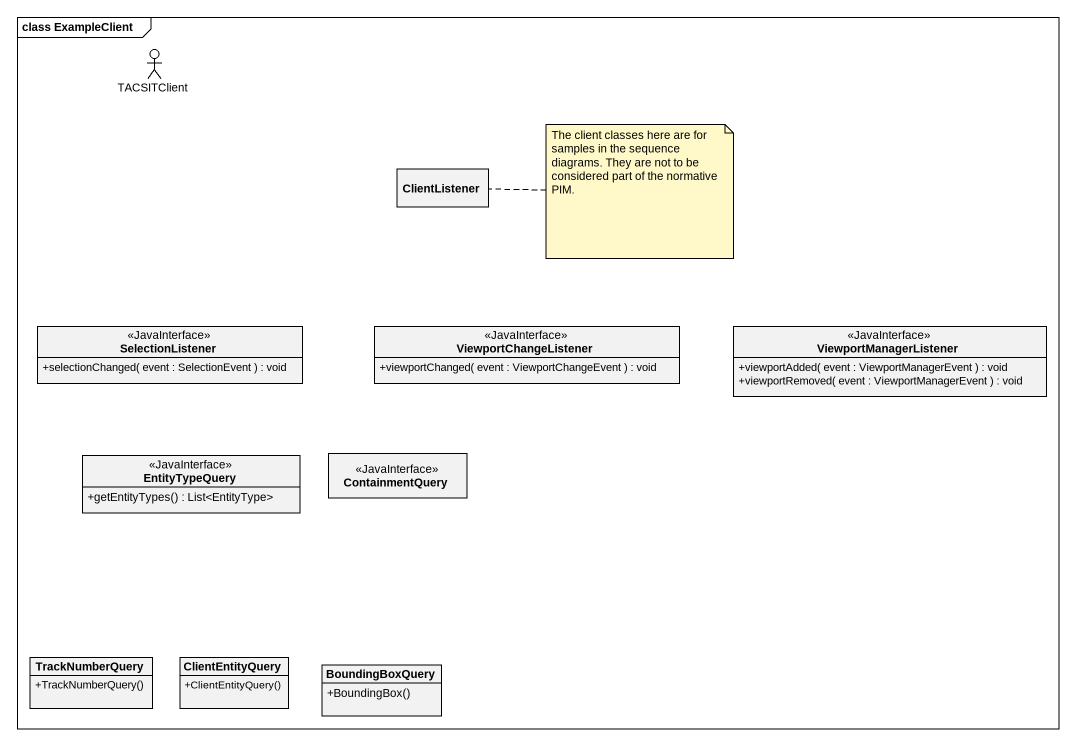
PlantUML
@startuml
mainframe class ExampleClient
allowmixing
hide circle
hide empty members
skinparam classAttributeIconSize 0
actor TACSITClient
class ClientListener
interface SelectionListener <<JavaInterface>> {
  +selectionChanged( event : SelectionEvent ) : void
}
interface ViewportChangeListener <<JavaInterface>> {
  +viewportChanged( event : ViewportChangeEvent ) : void
}
interface ViewportManagerListener <<JavaInterface>> {
  +viewportAdded( event : ViewportManagerEvent ) : void
  +viewportRemoved( event : ViewportManagerEvent ) : void
}
interface EntityTypeQuery <<JavaInterface>> {
  +getEntityTypes() : List<EntityType>
}
interface ContainmentQuery <<JavaInterface>>
class TrackNumberQuery {
  +TrackNumberQuery()
}
class ClientEntityQuery {
  +ClientEntityQuery()
}
class BoundingBoxQuery {
  +BoundingBox()
}
note right of ClientListener : The client classes here are for samples in the sequence diagrams. They are not to be considered part of the normative PIM.
@enduml
